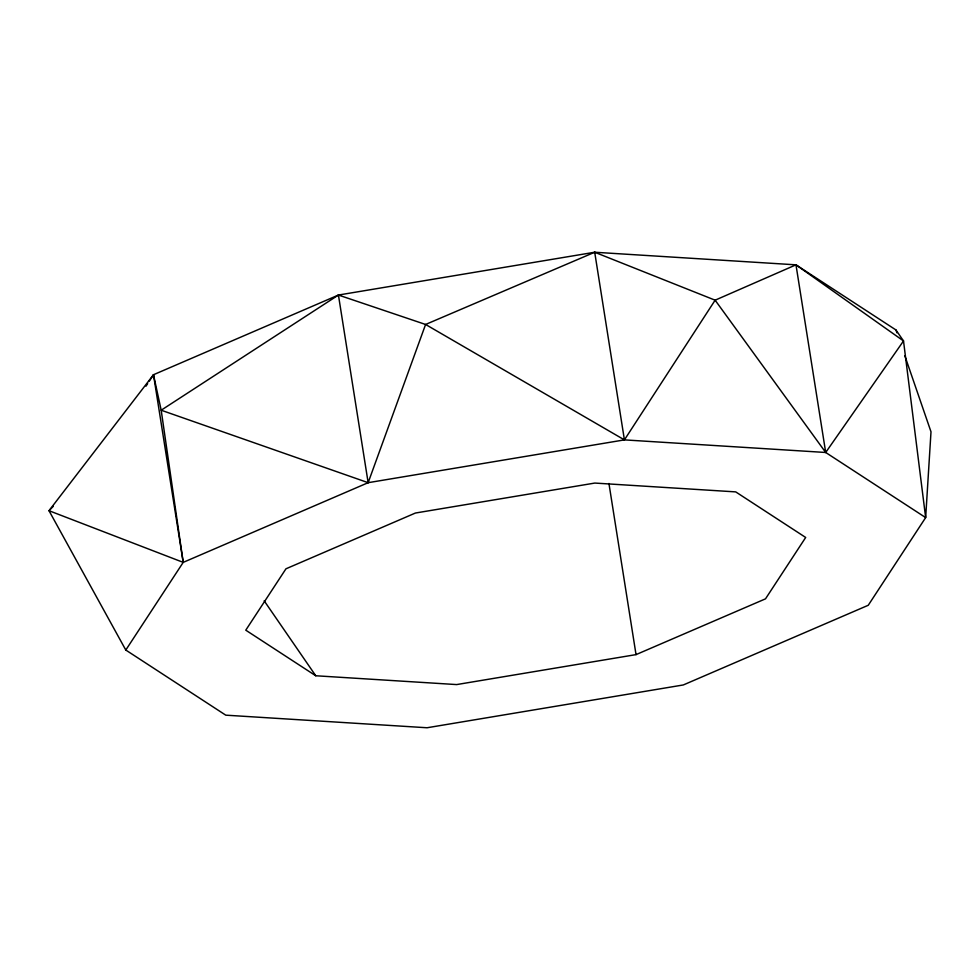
<?xml version="1.0" encoding="UTF-8"?>
<svg xmlns="http://www.w3.org/2000/svg" width="980" height="980" viewBox="0 0 980 980"><rect width="100%" height="100%" fill="white"/><g stroke="black" fill="none" stroke-linecap="round" stroke-linejoin="round"><path stroke-width="1.47" d="M125.795 650.046L183.211 562.373L368.149 482.687L425.59 324.466L594.701 252.24L795.981 264.833L895.941 329.954L903.511 340.954L925.659 517.599L868.255 605.273L683.305 684.959L427.047 727.76L225.768 715.167L125.795 650.046L49 510.702L153.493 374.728L338.431 295.041L594.701 252.24L715.13 300.186L825.699 452.478L925.659 517.599L931 431.8L904.834 355.777M49 510.702L183.211 562.373L161.186 410.216L338.431 295.041L425.59 324.466L624.419 439.885L715.13 300.186L795.981 264.833L903.511 340.954L825.699 452.478L624.419 439.885L368.149 482.687L161.186 410.216L153.493 374.728L149.328 381.085M145.996 386.169L147.662 383.621M50.041 509.637L53.19 506.415M636.032 654.615L765.503 598.841L805.683 537.469L735.711 491.887L594.811 483.067L415.422 513.03L285.964 568.804L245.772 630.177L315.756 675.759L456.643 684.579L636.032 654.615L608.935 483.483M264.171 600.813L315.756 675.759M895.941 329.954L896.933 332.82M795.981 264.833L825.699 452.478M594.701 252.24L624.419 439.885M338.431 295.041L368.149 482.687M153.493 374.728L183.211 562.373"/></g></svg>
